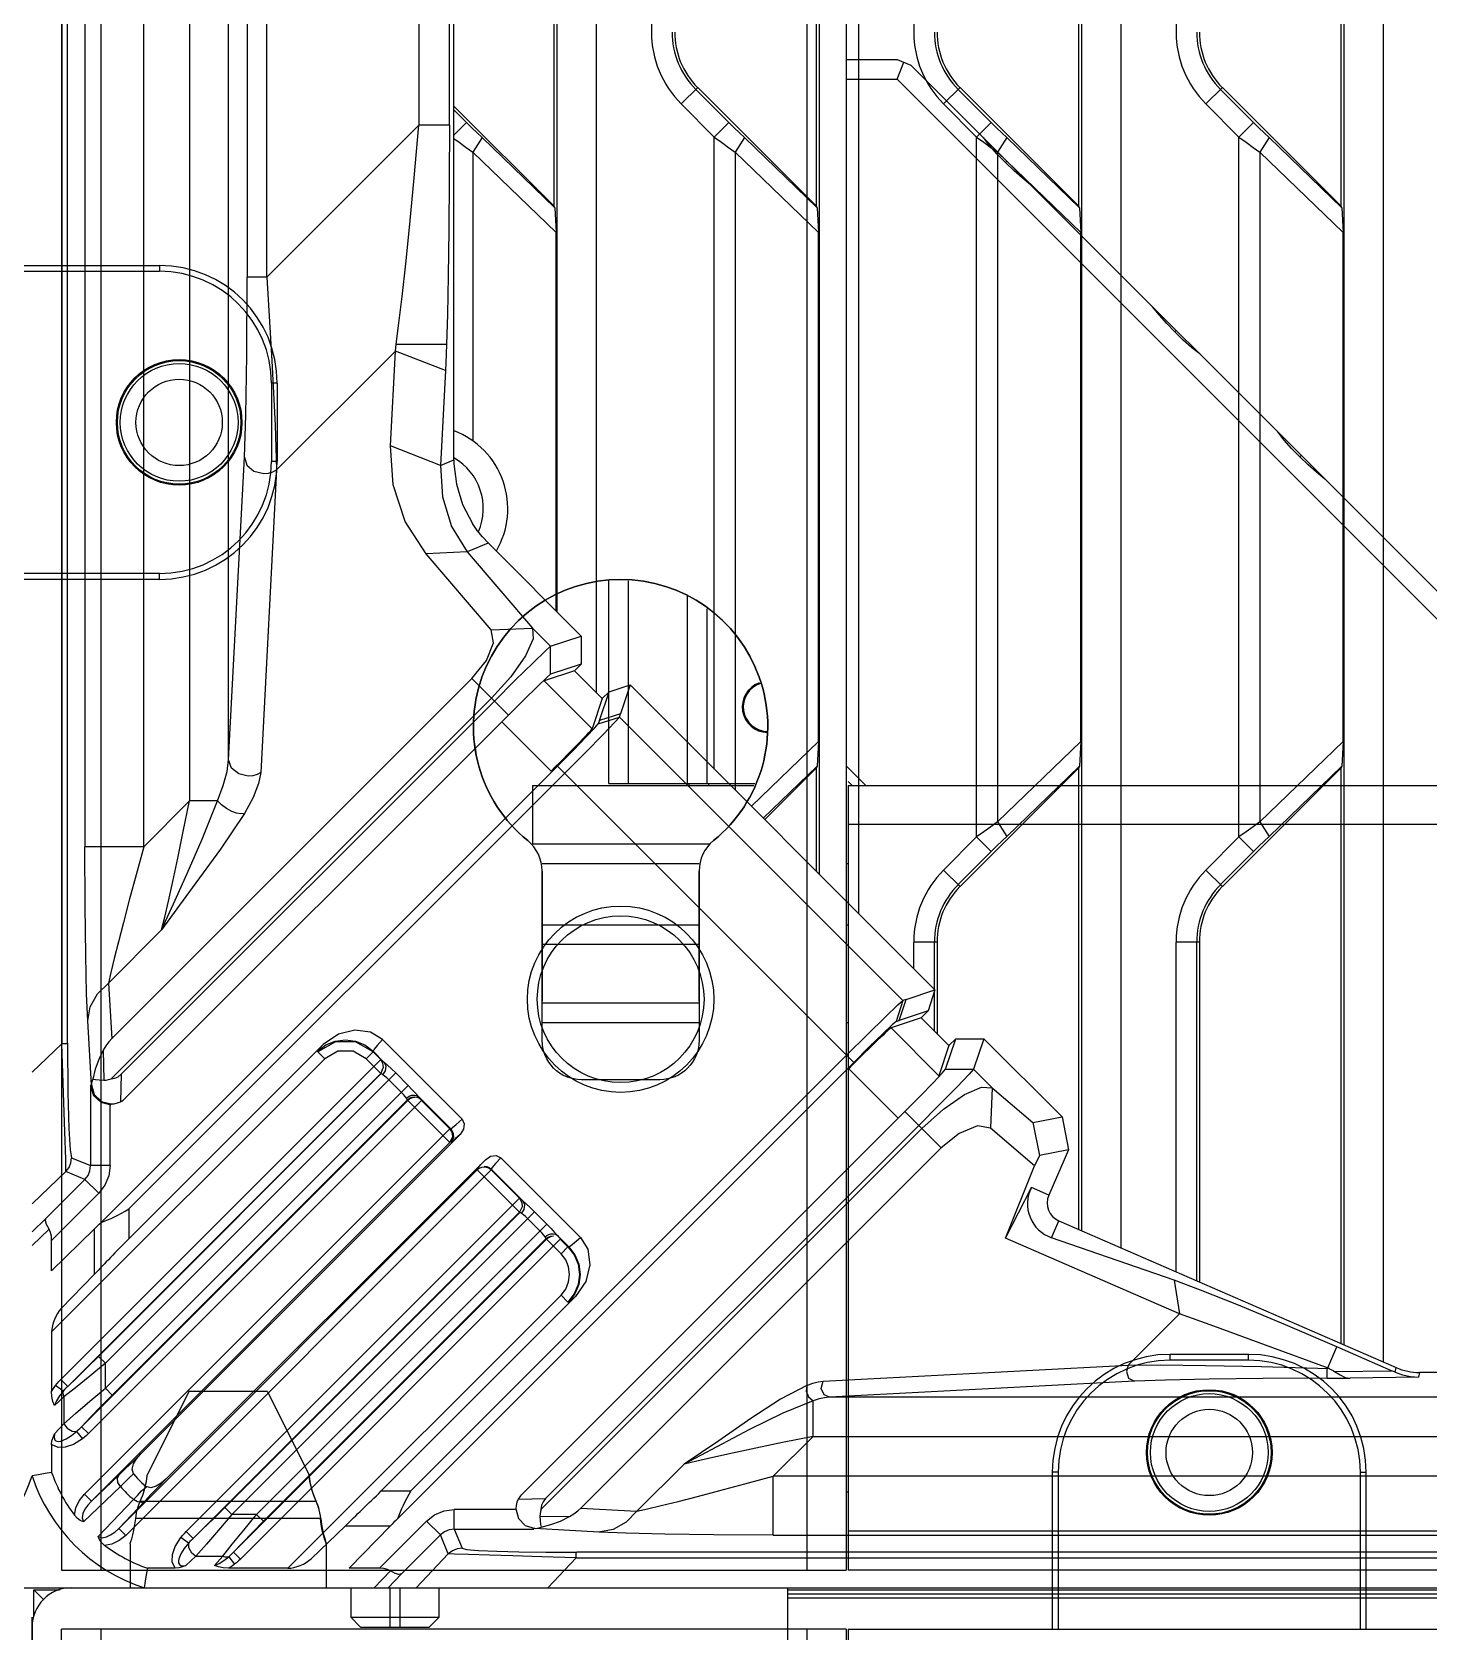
# Model space of a CAD drawing. Header units: millimetres. Extents: x -3132 to 28633, y 682 to 5849.
# Drawn here: x 23560.9 to 23632.1, y 4833.5 to 4915 of the extents above; entities that cross this region are included whole.
import ezdxf

# ---------------------------------------------------------------- set-up
doc = ezdxf.new("R2010")
doc.units = ezdxf.units.MM

# ---------------------------------------------------------------- blocks, each defined once
blk = doc.blocks.new('gf')
at = {"linetype": 'Continuous'}
for p, q in [((19827.651, 5191.081), (19827.651, 5019.952)), ((19825.658, 5189.088), (19825.658, 5020.819)), ((19825.512, 5078.848), (19825.512, 5188.02)), ((19817.098, 5179.137), (19817.098, 5087.731)), ((19814.281, 5177.711), (19814.281, 5025.766)), ((19812.142, 5078.848), (19812.142, 5175.572)), ((19812.288, 5175.718), (19812.288, 5026.632)), ((19803.728, 5167.158), (19803.728, 5087.731)), ((19800.911, 5164.341), (19800.911, 5042.815)), ((19798.772, 5078.848), (19798.772, 5162.202)), ((19798.918, 5162.348), (19798.918, 5044.808)), ((19790.358, 5153.788), (19790.358, 5087.731)), ((19787.541, 5150.971), (19787.541, 5054.064)), ((19785.548, 5148.978), (19785.548, 5058.178)), ((19785.402, 5078.848), (19785.402, 5148.832)), ((19778.513, 5141.89), (19778.513, 5082.988)), ((19780.292, 5065.918), (19780.292, 5141.652)), ((19780.065, 5082.988), (19780.065, 5141.322)), ((19761.486, 5120.531), (19761.486, 5046.21)), ((19760.314, 5120.122), (19760.314, 5036.162)), ((19760.606, 5036.2), (19760.606, 5120.122)), ((19764.485, 5046.21), (19764.485, 5116.608)), ((19766.813, 5115.264), (19766.813, 5048.539)), ((19768.812, 5050.636), (19768.812, 5114.032)), ((19769.759, 5112.415), (19769.759, 5075.233)), ((19770.758, 5075.233), (19770.758, 5112.954)), ((19792.718, 5084.903), (19791.878, 5084.063)), ((19792.623, 5084.808), (19794.311, 5083.12)), ((19798.772, 5078.848), (19792.718, 5084.903)), ((19806.088, 5084.903), (19805.248, 5084.063)), ((19805.993, 5084.808), (19807.681, 5083.12)), ((19812.142, 5078.848), (19806.088, 5084.903)), ((19819.458, 5084.903), (19818.618, 5084.063)), ((19819.363, 5084.808), (19821.051, 5083.12)), ((19825.512, 5078.848), (19819.458, 5084.903)), ((19785.402, 5078.848), (19780.292, 5083.958)), ((19780.292, 5083.769), (19780.941, 5083.12)), ((19791.878, 5084.063), (19793.566, 5082.375)), ((19805.248, 5084.063), (19806.936, 5082.375)), ((19818.618, 5084.063), (19820.306, 5082.375)), ((19770.758, 5075.233), (19778.513, 5082.988)), ((19780.065, 5082.988), (19778.513, 5082.988)), ((19780.292, 5082.471), (19780.941, 5083.12)), ((19793.566, 5082.375), (19794.311, 5083.12)), ((19806.936, 5082.375), (19807.681, 5083.12)), ((19820.306, 5082.375), (19821.051, 5083.12)), ((19781.727, 5082.347), (19781.265, 5081.602)), ((19785.437, 5078.764), (19781.727, 5082.347)), ((19793.566, 5050.161), (19793.566, 5082.375)), ((19795.097, 5082.347), (19794.635, 5081.602)), ((19798.807, 5078.764), (19795.097, 5082.347)), ((19806.936, 5046.707), (19806.936, 5082.375)), ((19808.467, 5082.347), (19808.005, 5081.602)), ((19812.177, 5078.764), (19808.467, 5082.347)), ((19820.306, 5046.707), (19820.306, 5082.375)), ((19821.837, 5082.347), (19821.375, 5081.602)), ((19825.547, 5078.764), (19821.837, 5082.347)), ((19781.265, 5081.602), (19785.506, 5077.506)), ((19781.265, 5081.602), (19781.265, 5066.891)), ((19794.635, 5081.602), (19798.876, 5077.506)), ((19794.635, 5081.602), (19794.635, 5049.092)), ((19808.005, 5081.602), (19812.246, 5077.506)), ((19808.005, 5081.602), (19808.005, 5047.48)), ((19821.375, 5081.602), (19825.616, 5077.506)), ((19821.375, 5081.602), (19821.375, 5047.48)), ((19785.437, 5078.764), (19785.402, 5078.848)), ((19785.437, 5078.764), (19785.506, 5077.506)), ((19798.807, 5078.764), (19798.772, 5078.848)), ((19798.807, 5078.764), (19798.876, 5077.506)), ((19812.177, 5078.764), (19812.142, 5078.848)), ((19812.177, 5078.764), (19812.246, 5077.506)), ((19825.547, 5078.764), (19825.512, 5078.848)), ((19825.547, 5078.764), (19825.616, 5077.506)), ((19785.506, 5058.221), (19785.506, 5077.506)), ((19798.876, 5051.575), (19798.876, 5077.506)), ((19812.246, 5051.575), (19812.246, 5077.506)), ((19825.616, 5051.575), (19825.616, 5077.506)), ((19770.758, 5075.233), (19769.759, 5075.233)), ((19771.259, 5065.416), (19777.315, 5071.472)), ((19777.063, 5066.64), (19777.315, 5071.472)), ((19777.315, 5071.472), (19777.359, 5071.816)), ((19779.869, 5070.471), (19777.315, 5071.472)), ((19777.363, 5071.822), (19779.925, 5071.822)), ((19779.869, 5070.471), (19779.617, 5065.638)), ((19779.617, 5065.638), (19777.063, 5066.64)), ((19768.812, 5050.636), (19769.614, 5066.061)), ((19779.617, 5065.638), (19780.292, 5065.918)), ((19771.259, 5065.416), (19770.456, 5049.991)), ((19782.049, 5061.678), (19780.972, 5061.232)), ((19782.05, 5061.677), (19786.782, 5056.945)), ((19780.972, 5061.232), (19778.873, 5061.136)), ((19782.194, 5057.256), (19778.873, 5061.136)), ((19780.972, 5061.232), (19784.293, 5057.352)), ((19782.194, 5057.256), (19784.293, 5057.352)), ((19785.221, 5056.424), (19784.293, 5057.352)), ((19785.221, 5056.424), (19786.782, 5056.945)), ((19786.782, 5056.945), (19786.782, 5055.515)), ((19785.222, 5054.995), (19785.221, 5056.424)), ((19786.436, 5055.169), (19784.895, 5054.656)), ((19786.782, 5055.515), (19785.222, 5054.995)), ((19786.782, 5055.515), (19786.436, 5055.169)), ((19786.436, 5055.169), (19787.85, 5053.755)), ((19781.216, 5054.776), (19762.882, 5036.442)), ((19783.074, 5052.918), (19781.216, 5054.776)), ((19787.336, 5052.215), (19784.895, 5054.656)), ((19788.2, 5054.106), (19789.274, 5054.452)), ((19789.274, 5054.452), (19788.786, 5052.983)), ((19789.274, 5054.452), (19804.81, 5038.916)), ((19782.218, 5053.774), (19762.819, 5034.375)), ((19763.338, 5034.612), (19782.359, 5053.633)), ((19787.85, 5053.755), (19787.336, 5052.215)), ((19787.709, 5052.636), (19788.2, 5054.106)), ((19787.85, 5053.755), (19788.2, 5054.106)), ((19763.507, 5033.352), (19783.074, 5052.918)), ((19787.652, 5052.469), (19788.731, 5052.816)), ((19788.787, 5052.983), (19787.707, 5052.635)), ((19788.731, 5052.816), (19788.787, 5052.983)), ((19803.174, 5038.373), (19788.731, 5052.816)), ((19785.252, 5050.059), (19782.739, 5052.571)), ((19787.707, 5052.635), (19787.652, 5052.469)), ((19798.876, 5051.575), (19795.455, 5048.272)), ((19798.876, 5051.575), (19798.807, 5050.317)), ((19812.246, 5051.575), (19808.005, 5047.48)), ((19812.246, 5051.575), (19812.177, 5050.317)), ((19825.616, 5051.575), (19821.375, 5047.48)), ((19825.616, 5051.575), (19825.547, 5050.317)), ((19762.314, 5027.059), (19785.574, 5050.319)), ((19785.574, 5050.319), (19800.677, 5035.216)), ((19796.061, 5047.665), (19798.807, 5050.317)), ((19796.133, 5047.594), (19798.772, 5050.233)), ((19798.807, 5050.317), (19798.772, 5050.233)), ((19798.772, 5044.954), (19798.772, 5050.233)), ((19806.088, 5044.179), (19812.142, 5050.233)), ((19808.467, 5046.735), (19812.177, 5050.317)), ((19812.177, 5050.317), (19812.142, 5050.233)), ((19812.142, 5026.696), (19812.142, 5050.233)), ((19819.458, 5044.179), (19825.512, 5050.233)), ((19821.837, 5046.735), (19825.547, 5050.317)), ((19825.547, 5050.317), (19825.512, 5050.233)), ((19825.512, 5020.882), (19825.512, 5050.233)), ((19785.94, 5049.953), (19763.731, 5027.745)), ((19764.485, 5046.21), (19766.813, 5048.539)), ((19768.253, 5048.539), (19766.813, 5048.539)), ((19808.005, 5047.48), (19808.467, 5046.735)), ((19821.375, 5047.48), (19821.837, 5046.735)), ((19764.485, 5046.21), (19761.486, 5046.21)), ((19806.936, 5046.707), (19805.248, 5045.019)), ((19807.681, 5045.962), (19806.936, 5046.707)), ((19820.306, 5046.707), (19818.618, 5045.019)), ((19821.051, 5045.962), (19820.306, 5046.707)), ((19805.993, 5044.274), (19807.681, 5045.962)), ((19819.363, 5044.274), (19821.051, 5045.962)), ((19805.248, 5045.019), (19806.088, 5044.179)), ((19818.618, 5045.019), (19819.458, 5044.179)), ((19762.694, 5039.261), (19765.4, 5041.967)), ((19804.916, 5041.35), (19803.728, 5041.35)), ((19803.728, 5039.998), (19803.728, 5041.35)), ((19804.782, 5038.916), (19804.782, 5041.35)), ((19804.916, 5041.35), (19804.916, 5036.689)), ((19818.286, 5041.35), (19817.098, 5041.35)), ((19817.098, 5024.541), (19817.098, 5041.35)), ((19818.152, 5024.082), (19818.152, 5041.35)), ((19818.286, 5041.35), (19818.286, 5024.024)), ((19762.694, 5039.261), (19762.859, 5036.419)), ((19803.341, 5038.428), (19804.81, 5038.916)), ((19804.81, 5038.916), (19804.464, 5037.842)), ((19804.782, 5036.823), (19804.782, 5038.83)), ((19803.174, 5038.373), (19802.827, 5037.294)), ((19802.993, 5037.349), (19803.341, 5038.429)), ((19803.341, 5038.429), (19803.174, 5038.373)), ((19761.82, 5034.069), (19761.631, 5037.326)), ((19804.113, 5037.492), (19802.573, 5036.978)), ((19802.827, 5037.294), (19802.993, 5037.349)), ((19804.464, 5037.842), (19802.994, 5037.351)), ((19804.464, 5037.842), (19804.113, 5037.492)), ((19804.113, 5037.492), (19805.527, 5036.078)), ((19780.711, 5032.329), (19776.654, 5036.386)), ((19805.014, 5034.537), (19802.573, 5036.978)), ((19805.353, 5034.864), (19805.873, 5036.424)), ((19805.527, 5036.078), (19805.873, 5036.424)), ((19805.873, 5036.424), (19807.303, 5036.424)), ((19807.303, 5036.424), (19806.782, 5034.863)), ((19807.303, 5036.424), (19811.293, 5032.434)), ((19758.792, 5034.716), (19760.314, 5036.162)), ((19760.606, 5036.162), (19760.314, 5036.162)), ((19762.425, 5035.832), (19762.449, 5034.311)), ((19763.731, 5026.231), (19773.635, 5036.134)), ((19773.361, 5035.749), (19773.361, 5035.79)), ((19773.361, 5035.749), (19773.713, 5035.397)), ((19775.824, 5035.397), (19776.176, 5035.749)), ((19776.176, 5035.79), (19776.748, 5035.217)), ((19776.176, 5035.79), (19776.176, 5035.749)), ((19776.565, 5035.36), (19776.176, 5035.749)), ((19778.103, 5013.373), (19800.311, 5035.582)), ((19805.527, 5036.078), (19805.014, 5034.537)), ((19773.713, 5035.397), (19759.792, 5021.476)), ((19760.259, 5019.054), (19776.565, 5035.36)), ((19775.824, 5035.397), (19776.564, 5034.657)), ((19800.677, 5035.216), (19777.417, 5011.956)), ((19802.929, 5032.381), (19800.417, 5034.894)), ((19805.353, 5034.864), (19806.782, 5034.863)), ((19807.734, 5033.911), (19806.782, 5034.863)), ((19760.61, 5018.702), (19776.564, 5034.657)), ((19761.781, 5034.002), (19761.82, 5034.069)), ((19761.781, 5034.002), (19761.781, 5029.955)), ((19776.595, 5034.646), (19762.183, 5020.234)), ((19762.535, 5019.883), (19777.329, 5034.677)), ((19762.535, 5018.613), (19777.964, 5034.042)), ((19763.338, 5034.612), (19763.305, 5033.212)), ((19776.595, 5034.646), (19776.564, 5034.657)), ((19777.615, 5033.693), (19776.98, 5034.328)), ((19777.329, 5034.677), (19777.964, 5034.042)), ((19807.734, 5033.911), (19807.64, 5031.855)), ((19807.734, 5033.911), (19809.793, 5032.149)), ((19777.944, 5033.277), (19761.313, 5016.647)), ((19761.664, 5016.295), (19778.647, 5033.278)), ((19762.886, 5018.261), (19777.933, 5033.308)), ((19763.539, 5033.384), (19763.521, 5033.354)), ((19777.944, 5033.277), (19777.933, 5033.308)), ((19777.944, 5033.277), (19780.091, 5031.13)), ((19778.507, 5033.459), (19780.132, 5031.833)), ((19780.091, 5031.833), (19778.647, 5033.278)), ((19762.78, 5029.955), (19762.78, 5033.061)), ((19803.276, 5032.716), (19783.742, 5013.181)), ((19805.128, 5030.864), (19803.276, 5032.716)), ((19809.793, 5032.149), (19811.293, 5032.434)), ((19811.293, 5032.434), (19811.612, 5030.752)), ((19761.467, 5013.209), (19780.091, 5031.833)), ((19780.615, 5031.542), (19764.344, 5015.271)), ((19780.091, 5031.833), (19780.132, 5031.833)), ((19784.731, 5012.43), (19804.147, 5031.845)), ((19803.991, 5032.001), (19784.97, 5012.98)), ((19809.88, 5029.937), (19807.64, 5031.855)), ((19809.793, 5032.149), (19810.147, 5030.474)), ((19761.819, 5012.857), (19780.091, 5031.13)), ((19786.789, 5012.525), (19805.128, 5030.864)), ((19811.612, 5030.752), (19810.147, 5030.474)), ((19811.612, 5030.752), (19810.612, 5028.452)), ((19760.813, 5030.356), (19761.781, 5029.955)), ((19762.78, 5029.955), (19761.781, 5029.955)), ((19765.629, 5013.986), (19781.9, 5030.257)), ((19786.744, 5026.296), (19782.687, 5030.353)), ((19808.414, 5026.261), (19809.88, 5029.937)), ((19810.147, 5030.474), (19809.88, 5029.937)), ((19760.52, 5029.649), (19758.792, 5028.007)), ((19761.488, 5029.248), (19759.5, 5027.26)), ((19761.488, 5029.248), (19760.52, 5029.649)), ((19761.488, 5029.248), (19762.195, 5028.542)), ((19781.488, 5029.733), (19763.215, 5011.461)), ((19763.567, 5011.109), (19782.191, 5029.733)), ((19781.488, 5029.733), (19783.635, 5027.586)), ((19782.191, 5029.774), (19783.819, 5028.146)), ((19782.191, 5029.774), (19782.191, 5029.733)), ((19783.636, 5028.289), (19782.191, 5029.733)), ((19762.195, 5028.542), (19759.792, 5026.139)), ((19766.653, 5011.306), (19783.636, 5028.289)), ((19808.414, 5026.261), (19809.726, 5028.837)), ((19810.612, 5028.452), (19809.726, 5028.837)), ((19763.731, 5027.745), (19763.731, 5026.231)), ((19767.005, 5010.955), (19783.635, 5027.586)), ((19783.666, 5027.575), (19768.619, 5012.528)), ((19768.971, 5012.177), (19784.4, 5027.606)), ((19783.666, 5027.575), (19783.635, 5027.586)), ((19784.4, 5027.606), (19785.035, 5026.971)), ((19758.792, 5026.587), (19759.5, 5027.26)), ((19759.662, 5026.707), (19758.792, 5025.881)), ((19759.472, 5027.137), (19759.5, 5027.26)), ((19759.736, 5026.551), (19759.662, 5026.707)), ((19761.955, 5026.709), (19759.792, 5024.599)), ((19761.955, 5026.709), (19761.955, 5024.405)), ((19770.241, 5012.177), (19785.035, 5026.971)), ((19784.686, 5026.622), (19784.051, 5027.257)), ((19810.758, 5026.28), (19811.13, 5027.136)), ((19811.13, 5027.136), (19828.318, 5019.662)), ((19759.792, 5024.599), (19759.792, 5026.139)), ((19785.015, 5026.206), (19769.06, 5010.252)), ((19769.412, 5009.901), (19785.718, 5026.207)), ((19770.592, 5011.825), (19785.004, 5026.237)), ((19785.015, 5026.206), (19785.004, 5026.237)), ((19785.015, 5026.206), (19785.755, 5025.466)), ((19785.578, 5026.388), (19786.148, 5025.818)), ((19786.107, 5025.818), (19785.718, 5026.207)), ((19786.107, 5025.818), (19785.755, 5025.466)), ((19786.107, 5025.818), (19786.148, 5025.818)), ((19817.28, 5022.406), (19808.414, 5026.261)), ((19817.011, 5024.111), (19810.758, 5026.28)), ((19759.792, 5024.599), (19759.933, 5024.74)), ((19761.955, 5024.405), (19760.277, 5022.665)), ((19817.011, 5024.111), (19817.28, 5022.406)), ((19771.834, 5009.434), (19785.755, 5023.355)), ((19785.755, 5023.355), (19786.107, 5023.003)), ((19786.492, 5023.277), (19776.589, 5013.373)), ((19786.148, 5023.003), (19786.107, 5023.003)), ((19817.28, 5022.406), (19814.659, 5019.785)), ((19759.792, 5021.476), (19759.792, 5018.443)), ((19762.535, 5019.883), (19762.183, 5020.234)), ((19824.83, 5019.64), (19825.298, 5020.716)), ((19828.087, 5019.503), (19825.298, 5020.716)), ((19762.535, 5018.613), (19762.535, 5019.883)), ((19799.107, 5018.976), (19814.659, 5019.785)), ((19824.808, 5019.117), (19824.808, 5019.65)), ((19825.174, 5019.461), (19828.087, 5019.503)), ((19828.269, 5019.423), (19828.318, 5019.662)), ((19829.514, 5019.413), (19829.463, 5019.167)), ((19834.073, 5019.413), (19829.514, 5019.413)), ((19760.38, 5018.461), (19759.994, 5018.754)), ((19760.61, 5018.702), (19760.259, 5019.054)), ((19762.886, 5018.261), (19762.535, 5018.613)), ((19814.981, 5018.963), (19799.43, 5018.154)), ((19824.808, 5019.117), (19825.979, 5019.117)), ((19829.463, 5019.167), (19825.979, 5019.117)), ((19760.414, 5018.168), (19759.938, 5017.728)), ((19760.414, 5018.168), (19760.414, 5016.789)), ((19798.596, 5016.155), (19798.596, 5017.973)), ((19864.563, 5018.154), (19799.43, 5018.154)), ((19759.938, 5016.279), (19760.414, 5016.789)), ((19761.063, 5016.406), (19761.359, 5016.024)), ((19761.664, 5016.295), (19761.313, 5016.647)), ((19798.596, 5016.155), (19796.568, 5014.127)), ((19798.596, 5016.155), (19865.795, 5016.155)), ((19759.792, 5015.738), (19759.792, 5014.313)), ((19792.025, 5014.742), (19789.619, 5012.336)), ((19763.297, 5013.605), (19761.413, 5011.807)), ((19761.819, 5012.857), (19763.215, 5014.182)), ((19866.966, 5014.127), (19796.568, 5014.127)), ((19796.568, 5011.128), (19796.568, 5014.127)), ((19761.819, 5012.857), (19761.467, 5013.209)), ((19762.165, 5011.055), (19763.963, 5012.939)), ((19764.54, 5012.857), (19763.215, 5011.461)), ((19776.589, 5013.373), (19778.103, 5013.373)), ((19783.57, 5012.947), (19784.97, 5012.98)), ((19783.712, 5013.163), (19783.742, 5013.181)), ((19768.971, 5012.177), (19768.619, 5012.528)), ((19770.241, 5012.177), (19768.971, 5012.177)), ((19770.592, 5011.825), (19770.241, 5012.177)), ((19783.419, 5012.422), (19780.313, 5012.422)), ((19780.313, 5011.423), (19780.313, 5012.422)), ((19784.681, 5012.092), (19786.179, 5012.067)), ((19786.765, 5012.502), (19789.619, 5012.336)), ((19763.567, 5011.109), (19763.215, 5011.461)), ((19767.005, 5010.955), (19766.653, 5011.306)), ((19773.023, 5009.919), (19774.763, 5011.597)), ((19774.763, 5011.597), (19777.067, 5011.597)), ((19777.067, 5011.597), (19774.957, 5009.434)), ((19776.497, 5009.434), (19778.9, 5011.837)), ((19777.618, 5009.142), (19779.606, 5011.13)), ((19778.9, 5011.837), (19779.606, 5011.13)), ((19780.007, 5010.162), (19779.606, 5011.13)), ((19780.313, 5011.423), (19780.714, 5010.455)), ((19780.313, 5011.423), (19784.36, 5011.423)), ((19787.684, 5011.273), (19784.427, 5011.462)), ((19796.568, 5011.128), (19870.889, 5011.128)), ((19766.764, 5010.705), (19766.382, 5011.001)), ((19769.412, 5009.901), (19769.06, 5010.252)), ((19786.52, 5009.956), (19786.52, 5010.248)), ((19870.48, 5010.248), (19786.558, 5010.248)), ((19766.096, 5009.434), (19764.671, 5009.434)), ((19767.147, 5010.056), (19766.636, 5009.58)), ((19767.147, 5010.056), (19768.526, 5010.056)), ((19768.086, 5009.58), (19768.526, 5010.056)), ((19771.834, 5009.434), (19768.801, 5009.434)), ((19768.819, 5010.022), (19769.112, 5009.636)), ((19775.098, 5009.575), (19774.957, 5009.434)), ((19776.497, 5009.434), (19774.957, 5009.434)), ((19776.718, 5009.42), (19776.497, 5009.434)), ((19778.365, 5008.434), (19780.007, 5010.162)), ((19786.52, 5009.956), (19785.074, 5008.434)), ((19786.52, 5009.956), (19870.48, 5009.956)), ((19776.239, 5008.434), (19777.065, 5009.304)), ((19777.618, 5009.142), (19776.945, 5008.434)), ((19777.308, 5009.167), (19777.066, 5009.304)), ((19758.792, 5008.434), (20258.792, 5008.434)), ((19775.042, 5008.434), (19775.042, 5006.934)), ((19777.042, 5006.434), (19777.042, 5008.434)), ((19777.542, 5008.434), (19777.542, 5006.434)), ((19779.542, 5006.934), (19779.542, 5008.434)), ((19775.042, 5006.934), (19775.542, 5006.434)), ((19775.042, 5006.934), (19779.542, 5006.934)), ((19775.542, 5006.434), (19779.042, 5006.434)), ((19779.042, 5006.434), (19779.542, 5006.934))]:
    blk.add_line(p, q, dxfattribs=at)
for points in [[(19777.359, 5071.816), (19777.491, 5072.886), (19777.654, 5074.247), (19777.84, 5075.922), (19778.042, 5077.933), (19778.262, 5080.292), (19778.513, 5082.988)], [(19780.065, 5082.988), (19780.059, 5080.256), (19780.038, 5077.649), (19780.007, 5075.3), (19779.967, 5073.329), (19779.925, 5071.826)], [(19781.727, 5082.347), (19781.472, 5082.594), (19781.21, 5082.852), (19780.941, 5083.12)], [(19795.097, 5082.347), (19794.842, 5082.594), (19794.58, 5082.852), (19794.311, 5083.12)], [(19808.467, 5082.347), (19808.212, 5082.594), (19807.95, 5082.852), (19807.681, 5083.12)], [(19821.837, 5082.347), (19821.582, 5082.594), (19821.32, 5082.852), (19821.051, 5083.12)], [(19780.292, 5082.304), (19780.558, 5082.11), (19780.915, 5081.852), (19781.265, 5081.602)], [(19793.566, 5082.375), (19793.928, 5082.11), (19794.285, 5081.852), (19794.635, 5081.602)], [(19806.936, 5082.375), (19807.298, 5082.11), (19807.655, 5081.852), (19808.005, 5081.602)], [(19820.306, 5082.375), (19820.668, 5082.11), (19821.025, 5081.852), (19821.375, 5081.602)], [(19769.614, 5066.061), (19769.688, 5068.21), (19769.738, 5071.258), (19769.759, 5075.233)], [(19770.758, 5075.233), (19771.02, 5070.977), (19771.185, 5067.693), (19771.259, 5065.416)], [(19779.925, 5071.826), (19779.907, 5071.315), (19779.888, 5070.864), (19779.869, 5070.471)], [(19778.873, 5061.136), (19777.812, 5062.778), (19777.199, 5064.66), (19777.063, 5066.64)], [(19769.614, 5066.061), (19769.748, 5065.66), (19770.105, 5065.355), (19770.614, 5065.231)], [(19780.296, 5065.715), (19780.421, 5064.683), (19780.738, 5063.649), (19781.237, 5062.687)], [(19770.614, 5065.231), (19770.842, 5065.249), (19771.062, 5065.312), (19771.259, 5065.416)], [(19779.617, 5065.638), (19779.705, 5064.033), (19780.168, 5062.531), (19780.972, 5061.232)], [(19782.05, 5061.677), (19781.755, 5061.994), (19781.483, 5062.331), (19781.237, 5062.687)], [(19781.216, 5054.776), (19781.949, 5055.699), (19782.315, 5056.601), (19782.194, 5057.256)], [(19784.293, 5057.352), (19784.337, 5056.81), (19783.951, 5055.935), (19783.202, 5054.868), (19782.218, 5053.774)], [(19782.359, 5053.633), (19783.422, 5054.69), (19784.334, 5055.588), (19784.965, 5056.195), (19785.221, 5056.424)], [(19785.222, 5054.995), (19785.024, 5054.825), (19784.547, 5054.372), (19783.862, 5053.702), (19783.074, 5052.918)], [(19788.731, 5052.816), (19788.502, 5052.559), (19787.894, 5051.928), (19786.996, 5051.015), (19785.94, 5049.953)], [(19785.574, 5050.319), (19786.367, 5051.117), (19787.037, 5051.803), (19787.485, 5052.275), (19787.652, 5052.469)], [(19768.253, 5048.539), (19768.54, 5049.33), (19768.732, 5050.043), (19768.812, 5050.636)], [(19769.811, 5049.806), (19769.328, 5049.917), (19768.96, 5050.214), (19768.812, 5050.636)], [(19770.456, 5049.991), (19770.344, 5049.424), (19770.06, 5048.71), (19769.617, 5047.894)], [(19770.456, 5049.991), (19770.263, 5049.888), (19770.045, 5049.825), (19769.811, 5049.806)], [(19765.4, 5041.967), (19765.555, 5042.611), (19765.743, 5043.439), (19765.964, 5044.442), (19766.217, 5045.622), (19766.5, 5046.983), (19766.813, 5048.539)], [(19765.4, 5041.967), (19766.006, 5043.294), (19766.705, 5044.842), (19767.466, 5046.589), (19768.253, 5048.539)], [(19769.617, 5047.894), (19768.403, 5046.077), (19766.947, 5044.111), (19765.4, 5041.967)], [(19768.972, 5048.009), (19768.701, 5048.152), (19768.452, 5048.334), (19768.253, 5048.539)], [(19769.617, 5047.894), (19769.431, 5047.886), (19769.212, 5047.925), (19768.972, 5048.009)], [(19808.005, 5047.48), (19807.654, 5047.229), (19807.298, 5046.971), (19806.936, 5046.707)], [(19821.375, 5047.48), (19821.024, 5047.229), (19820.668, 5046.971), (19820.306, 5046.707)], [(19761.631, 5037.326), (19761.574, 5038.706), (19761.529, 5040.679), (19761.498, 5043.184), (19761.486, 5046.21)], [(19764.485, 5046.21), (19764.093, 5044.769), (19763.751, 5043.485), (19763.455, 5042.35), (19763.2, 5041.359), (19762.986, 5040.508), (19762.816, 5039.805), (19762.694, 5039.261)], [(19807.681, 5045.962), (19807.95, 5046.229), (19808.212, 5046.487), (19808.467, 5046.735)], [(19821.051, 5045.962), (19821.32, 5046.229), (19821.582, 5046.487), (19821.837, 5046.735)], [(19761.631, 5037.326), (19761.764, 5038.043), (19762.126, 5038.704), (19762.694, 5039.261)], [(19800.311, 5035.582), (19801.374, 5036.639), (19802.287, 5037.537), (19802.917, 5038.144), (19803.174, 5038.373)], [(19802.827, 5037.294), (19802.629, 5037.124), (19802.152, 5036.67), (19801.467, 5036), (19800.677, 5035.216)], [(19762.882, 5036.442), (19762.714, 5036.259), (19762.563, 5036.057), (19762.425, 5035.832)], [(19773.361, 5035.79), (19773.772, 5036.105), (19774.25, 5036.303), (19774.768, 5036.372)], [(19776.654, 5036.386), (19776.044, 5036.759), (19775.253, 5036.859), (19774.407, 5036.657), (19773.635, 5036.134)], [(19774.768, 5036.372), (19775.279, 5036.305), (19775.76, 5036.108), (19776.176, 5035.79)], [(19776.654, 5036.386), (19776.387, 5036.084), (19776.225, 5035.882), (19776.176, 5035.79)], [(19760.52, 5029.649), (19760.509, 5030.279), (19760.467, 5031.683), (19760.401, 5033.659), (19760.314, 5036.162)], [(19760.606, 5036.2), (19760.621, 5033.675), (19760.665, 5031.85), (19760.729, 5030.754), (19760.813, 5030.356)], [(19762.425, 5035.832), (19762.193, 5035.369), (19762.008, 5034.878), (19761.886, 5034.367)], [(19776.176, 5035.749), (19775.283, 5036.264), (19774.253, 5036.264), (19773.361, 5035.749)], [(19773.361, 5035.79), (19773.392, 5035.845), (19773.483, 5035.96), (19773.635, 5036.134)], [(19775.824, 5035.397), (19775.152, 5035.784), (19774.385, 5035.784), (19773.713, 5035.397)], [(19776.564, 5034.657), (19776.708, 5034.971), (19776.678, 5035.184), (19776.565, 5035.36)], [(19776.596, 5035.35), (19776.622, 5035.331), (19776.677, 5035.283), (19776.748, 5035.217)], [(19776.675, 5034.586), (19776.805, 5034.784), (19776.838, 5035.02), (19776.746, 5035.22)], [(19776.746, 5035.22), (19776.911, 5035.07), (19777.112, 5034.886), (19777.329, 5034.677)], [(19803.276, 5032.716), (19804.069, 5033.513), (19804.739, 5034.199), (19805.186, 5034.67), (19805.353, 5034.864)], [(19806.782, 5034.863), (19806.553, 5034.607), (19805.945, 5033.976), (19805.048, 5033.063), (19803.991, 5032.001)], [(19761.781, 5034.002), (19761.929, 5033.535), (19762.301, 5033.192), (19762.816, 5033.06)], [(19761.886, 5034.367), (19761.853, 5034.273), (19761.831, 5034.178), (19761.818, 5034.075)], [(19761.818, 5034.075), (19761.967, 5033.575), (19762.336, 5033.227), (19762.808, 5033.098)], [(19761.886, 5034.367), (19762.021, 5034.343), (19762.216, 5034.324), (19762.449, 5034.311)], [(19762.449, 5034.311), (19762.569, 5034.315), (19762.694, 5034.337), (19762.822, 5034.378)], [(19762.819, 5034.375), (19763.013, 5034.405), (19763.181, 5034.484), (19763.338, 5034.612)], [(19776.675, 5034.586), (19776.636, 5034.619), (19776.609, 5034.639), (19776.595, 5034.646)], [(19776.98, 5034.328), (19776.869, 5034.431), (19776.762, 5034.517), (19776.675, 5034.586)], [(19777.964, 5034.042), (19778.173, 5033.825), (19778.357, 5033.623), (19778.507, 5033.459)], [(19804.147, 5031.845), (19805.25, 5032.836), (19806.312, 5033.577), (19807.185, 5033.958), (19807.734, 5033.911)], [(19762.808, 5033.098), (19762.979, 5033.108), (19763.147, 5033.146), (19763.305, 5033.212)], [(19763.305, 5033.212), (19763.363, 5033.245), (19763.43, 5033.29), (19763.507, 5033.352)], [(19777.873, 5033.389), (19777.804, 5033.475), (19777.718, 5033.582), (19777.615, 5033.693)], [(19777.873, 5033.389), (19777.959, 5033.458), (19778.054, 5033.511), (19778.155, 5033.543)], [(19777.933, 5033.308), (19777.926, 5033.322), (19777.906, 5033.349), (19777.873, 5033.389)], [(19777.933, 5033.308), (19778.036, 5033.387), (19778.155, 5033.437), (19778.285, 5033.454)], [(19778.295, 5033.423), (19778.166, 5033.406), (19778.047, 5033.356), (19777.944, 5033.277)], [(19778.155, 5033.543), (19778.286, 5033.553), (19778.407, 5033.525), (19778.507, 5033.459)], [(19778.285, 5033.454), (19778.412, 5033.437), (19778.533, 5033.388), (19778.637, 5033.309)], [(19778.507, 5033.459), (19778.575, 5033.384), (19778.619, 5033.333), (19778.637, 5033.309)], [(19780.132, 5031.833), (19780.218, 5031.889), (19780.414, 5032.057), (19780.711, 5032.329)], [(19780.711, 5032.329), (19780.823, 5032.092), (19780.786, 5031.807), (19780.615, 5031.542)], [(19780.091, 5031.13), (19780.236, 5031.444), (19780.205, 5031.657), (19780.091, 5031.833)], [(19780.132, 5031.833), (19780.263, 5031.601), (19780.266, 5031.372), (19780.132, 5031.13)], [(19780.615, 5031.542), (19780.367, 5031.316), (19780.204, 5031.177), (19780.132, 5031.13)], [(19807.64, 5031.855), (19806.973, 5031.977), (19806.046, 5031.596), (19805.128, 5030.864)], [(19760.52, 5029.649), (19760.678, 5029.855), (19760.778, 5030.096), (19760.813, 5030.356)], [(19761.488, 5029.248), (19761.647, 5029.455), (19761.747, 5029.696), (19761.781, 5029.955)], [(19762.78, 5029.955), (19762.712, 5029.438), (19762.512, 5028.955), (19762.195, 5028.542)], [(19781.488, 5029.774), (19781.535, 5029.846), (19781.674, 5030.009), (19781.9, 5030.257)], [(19781.839, 5029.879), (19781.702, 5029.86), (19781.587, 5029.81), (19781.488, 5029.733)], [(19781.839, 5029.92), (19781.967, 5029.903), (19782.087, 5029.854), (19782.191, 5029.774)], [(19782.191, 5029.733), (19782.08, 5029.817), (19781.964, 5029.863), (19781.839, 5029.879)], [(19781.9, 5030.257), (19782.165, 5030.428), (19782.45, 5030.465), (19782.687, 5030.353)], [(19782.687, 5030.353), (19782.415, 5030.056), (19782.247, 5029.86), (19782.191, 5029.774)], [(19783.636, 5028.289), (19783.761, 5028.076), (19783.773, 5027.848), (19783.635, 5027.586)], [(19783.667, 5028.279), (19783.693, 5028.26), (19783.748, 5028.212), (19783.819, 5028.146)], [(19783.746, 5027.515), (19783.707, 5027.548), (19783.68, 5027.568), (19783.666, 5027.575)], [(19783.746, 5027.515), (19783.876, 5027.713), (19783.909, 5027.949), (19783.817, 5028.149)], [(19784.051, 5027.257), (19783.94, 5027.36), (19783.833, 5027.446), (19783.746, 5027.515)], [(19783.817, 5028.149), (19783.982, 5027.999), (19784.183, 5027.815), (19784.4, 5027.606)], [(19759.662, 5026.708), (19759.525, 5026.95), (19759.472, 5027.137)], [(19759.792, 5026.139), (19759.778, 5026.36), (19759.736, 5026.551)], [(19784.944, 5026.317), (19784.875, 5026.404), (19784.789, 5026.511), (19784.686, 5026.622)], [(19785.035, 5026.971), (19785.244, 5026.754), (19785.428, 5026.552), (19785.578, 5026.388)], [(19784.944, 5026.317), (19785.03, 5026.387), (19785.125, 5026.439), (19785.226, 5026.472)], [(19785.004, 5026.237), (19784.997, 5026.251), (19784.977, 5026.278), (19784.944, 5026.317)], [(19785.004, 5026.237), (19785.107, 5026.316), (19785.226, 5026.365), (19785.356, 5026.383)], [(19785.366, 5026.352), (19785.221, 5026.33), (19785.11, 5026.281), (19785.015, 5026.206)], [(19785.226, 5026.472), (19785.357, 5026.482), (19785.478, 5026.453), (19785.578, 5026.388)], [(19785.578, 5026.388), (19785.646, 5026.313), (19785.69, 5026.262), (19785.708, 5026.238)], [(19786.107, 5025.818), (19786.423, 5025.406), (19786.622, 5024.925), (19786.69, 5024.41)], [(19786.148, 5025.818), (19786.24, 5025.867), (19786.442, 5026.029), (19786.744, 5026.296)], [(19786.148, 5025.818), (19786.463, 5025.407), (19786.661, 5024.929), (19786.73, 5024.41)], [(19786.744, 5026.296), (19787.116, 5025.688), (19787.217, 5024.898), (19787.016, 5024.054), (19786.492, 5023.277)], [(19786.192, 5024.41), (19786.141, 5024.797), (19785.992, 5025.157), (19785.755, 5025.466)], [(19785.755, 5023.355), (19785.992, 5023.664), (19786.141, 5024.024), (19786.192, 5024.41)], [(19786.69, 5024.41), (19786.622, 5023.895), (19786.423, 5023.415), (19786.107, 5023.003)], [(19786.73, 5024.41), (19786.663, 5023.9), (19786.466, 5023.419), (19786.148, 5023.003)], [(19825.298, 5020.716), (19822.672, 5021.843), (19820.287, 5022.837), (19818.352, 5023.611), (19817.011, 5024.111)], [(19786.492, 5023.277), (19786.318, 5023.125), (19786.203, 5023.034), (19786.148, 5023.003)], [(19824.895, 5019.614), (19821.66, 5020.803), (19819.017, 5021.772), (19817.28, 5022.406)], [(19760.61, 5018.702), (19761.075, 5019.145), (19761.608, 5019.664), (19762.183, 5020.234)], [(19762.535, 5019.883), (19761.732, 5019.221), (19761.01, 5018.637), (19760.414, 5018.168)], [(19814.659, 5019.785), (19814.566, 5019.461), (19814.682, 5019.122), (19814.981, 5018.963)], [(19814.659, 5019.785), (19816.304, 5019.794), (19818.594, 5019.77), (19821.446, 5019.712), (19824.895, 5019.614)], [(19824.83, 5019.64), (19824.996, 5019.563), (19825.102, 5019.507), (19825.174, 5019.461)], [(19825.176, 5019.461), (19825.457, 5019.283), (19825.725, 5019.162), (19825.979, 5019.117)], [(19828.269, 5019.423), (19828.645, 5019.287), (19829.046, 5019.2), (19829.463, 5019.167)], [(19759.792, 5018.443), (19759.852, 5018.546), (19759.92, 5018.651), (19759.994, 5018.754)], [(19759.938, 5017.728), (19759.857, 5017.939), (19759.808, 5018.182), (19759.792, 5018.443)], [(19760.38, 5018.461), (19760.188, 5018.218), (19760.035, 5017.972), (19759.938, 5017.728)], [(19759.994, 5018.754), (19760.076, 5018.857), (19760.165, 5018.957), (19760.259, 5019.054)], [(19760.38, 5018.461), (19760.364, 5018.355), (19760.378, 5018.265), (19760.414, 5018.168)], [(19760.61, 5018.702), (19760.53, 5018.623), (19760.453, 5018.543), (19760.38, 5018.461)], [(19760.414, 5016.789), (19761.017, 5017.321), (19761.739, 5017.943), (19762.535, 5018.613)], [(19798.274, 5018.75), (19796.939, 5018.056), (19795.434, 5017.071), (19793.802, 5015.928), (19792.025, 5014.742)], [(19798.274, 5018.75), (19798.252, 5018.464), (19798.372, 5018.169), (19798.596, 5017.973)], [(19798.274, 5018.75), (19798.586, 5018.867), (19798.865, 5018.943), (19799.107, 5018.976)], [(19799.43, 5018.154), (19799.162, 5018.278), (19799.018, 5018.602), (19799.107, 5018.976)], [(19824.808, 5019.117), (19821.538, 5019.105), (19818.78, 5019.072), (19816.569, 5019.023), (19814.981, 5018.963)], [(19762.886, 5018.261), (19762.308, 5017.678), (19761.775, 5017.131), (19761.313, 5016.647)], [(19798.596, 5017.973), (19797.065, 5017.342), (19795.36, 5016.497), (19792.025, 5014.742)], [(19799.43, 5018.154), (19799.184, 5018.127), (19798.905, 5018.066), (19798.596, 5017.973)], [(19760.414, 5016.789), (19760.59, 5016.57), (19760.834, 5016.421), (19761.063, 5016.406)], [(19759.792, 5015.738), (19759.811, 5015.923), (19759.863, 5016.105), (19759.938, 5016.279)], [(19761.359, 5016.024), (19760.904, 5015.739), (19760.489, 5015.597), (19760.124, 5015.585), (19759.792, 5015.738)], [(19759.934, 5016.275), (19759.917, 5016.118), (19759.931, 5016.026), (19759.98, 5015.946)], [(19760.265, 5015.913), (19760.53, 5016.022), (19760.797, 5016.192), (19761.063, 5016.406)], [(19761.063, 5016.406), (19761.147, 5016.484), (19761.23, 5016.564), (19761.313, 5016.647)], [(19761.664, 5016.295), (19761.565, 5016.199), (19761.464, 5016.109), (19761.359, 5016.024)], [(19798.596, 5016.155), (19797.04, 5015.841), (19795.679, 5015.558), (19794.5, 5015.305), (19793.497, 5015.085), (19792.669, 5014.897), (19792.025, 5014.742)], [(19759.98, 5015.946), (19760.061, 5015.903), (19760.15, 5015.895), (19760.265, 5015.913)], [(19763.215, 5014.182), (19763.561, 5014.513), (19763.94, 5014.877), (19764.344, 5015.271)], [(19763.965, 5014.244), (19763.896, 5014.49), (19763.967, 5014.756), (19764.122, 5015.016), (19764.344, 5015.271)], [(19759.792, 5014.313), (19759.462, 5014.258), (19759.128, 5014.203), (19758.792, 5014.149)], [(19763.297, 5013.605), (19763.172, 5013.809), (19763.142, 5014.018), (19763.215, 5014.182)], [(19763.965, 5014.244), (19763.73, 5014.019), (19763.507, 5013.805), (19763.297, 5013.605)], [(19763.963, 5012.939), (19764.163, 5013.149), (19764.377, 5013.372), (19764.623, 5013.59)], [(19763.965, 5014.244), (19764.168, 5014.01), (19764.388, 5013.792), (19764.604, 5013.606)], [(19765.629, 5013.986), (19765.236, 5013.582), (19764.871, 5013.204), (19764.54, 5012.857)], [(19765.629, 5013.986), (19765.375, 5013.765), (19765.115, 5013.609), (19764.848, 5013.538), (19764.604, 5013.606)], [(19789.619, 5012.336), (19790.163, 5012.458), (19790.866, 5012.628), (19791.717, 5012.842), (19792.708, 5013.098), (19793.843, 5013.393), (19795.127, 5013.735), (19796.568, 5014.127)], [(19760.959, 5012.134), (19761.024, 5012.507), (19761.198, 5012.873), (19761.467, 5013.209)], [(19761.819, 5012.857), (19761.637, 5012.654), (19761.492, 5012.442), (19761.39, 5012.224), (19761.35, 5012.003), (19761.413, 5011.807)], [(19764.54, 5012.857), (19764.376, 5012.784), (19764.167, 5012.814), (19763.963, 5012.939)], [(19783.57, 5012.947), (19783.506, 5012.797), (19783.468, 5012.639), (19783.455, 5012.457)], [(19784.97, 5012.98), (19784.84, 5012.818), (19784.76, 5012.646), (19784.731, 5012.43)], [(19761.413, 5011.807), (19761.249, 5011.874), (19761.094, 5011.987), (19760.959, 5012.134)], [(19767.005, 5010.955), (19767.489, 5011.417), (19768.036, 5011.95), (19768.619, 5012.528)], [(19768.971, 5012.177), (19768.3, 5011.381), (19767.679, 5010.658), (19767.147, 5010.056)], [(19768.526, 5010.056), (19768.997, 5010.654), (19769.581, 5011.377), (19770.241, 5012.177)], [(19778.9, 5011.837), (19779.313, 5012.154), (19779.796, 5012.354), (19780.313, 5012.422)], [(19783.455, 5012.457), (19783.587, 5011.975), (19783.929, 5011.611), (19784.433, 5011.46)], [(19784.738, 5012.437), (19784.703, 5012.318), (19784.684, 5012.202), (19784.681, 5012.092)], [(19784.681, 5012.092), (19784.694, 5011.859), (19784.712, 5011.667), (19784.735, 5011.533)], [(19784.735, 5011.533), (19785.238, 5011.655), (19785.722, 5011.838), (19786.179, 5012.067)], [(19786.179, 5012.067), (19786.403, 5012.205), (19786.606, 5012.357), (19786.789, 5012.525)], [(19789.619, 5012.336), (19789.07, 5011.775), (19788.41, 5011.41), (19787.684, 5011.273)], [(19762.165, 5011.055), (19762.361, 5010.992), (19762.581, 5011.032), (19762.799, 5011.133), (19763.012, 5011.278), (19763.215, 5011.461)], [(19762.492, 5010.601), (19762.341, 5010.739), (19762.229, 5010.895), (19762.165, 5011.055)], [(19763.567, 5011.109), (19763.231, 5010.84), (19762.865, 5010.666), (19762.492, 5010.601)], [(19766.382, 5011.001), (19766.467, 5011.106), (19766.557, 5011.207), (19766.653, 5011.306)], [(19770.592, 5011.825), (19770.023, 5011.251), (19769.504, 5010.717), (19769.06, 5010.252)], [(19780.313, 5011.423), (19780.054, 5011.389), (19779.813, 5011.289), (19779.606, 5011.13)], [(19784.433, 5011.46), (19784.539, 5011.474), (19784.638, 5011.498), (19784.735, 5011.533)], [(19796.568, 5011.128), (19793.55, 5011.14), (19791.046, 5011.171), (19789.07, 5011.216), (19787.684, 5011.273)], [(19766.096, 5009.434), (19765.943, 5009.763), (19765.954, 5010.129), (19766.096, 5010.544), (19766.382, 5011.001)], [(19766.764, 5010.705), (19766.551, 5010.44), (19766.38, 5010.172), (19766.271, 5009.907)], [(19767.005, 5010.955), (19766.922, 5010.872), (19766.842, 5010.789), (19766.764, 5010.705)], [(19766.764, 5010.705), (19766.772, 5010.497), (19766.911, 5010.251), (19767.147, 5010.056)], [(19768.819, 5010.022), (19768.901, 5010.095), (19768.981, 5010.172), (19769.06, 5010.252)], [(19780.714, 5010.455), (19780.456, 5010.421), (19780.216, 5010.322), (19780.007, 5010.162)], [(19780.714, 5010.455), (19780.944, 5010.391), (19781.554, 5010.338), (19782.485, 5010.297)], [(19782.485, 5010.297), (19783.604, 5010.27), (19784.973, 5010.254), (19786.558, 5010.248)], [(19764.671, 5009.434), (19764.616, 5009.104), (19764.561, 5008.771), (19764.507, 5008.434)], [(19766.636, 5009.58), (19766.463, 5009.505), (19766.281, 5009.453), (19766.096, 5009.434)], [(19766.271, 5009.907), (19766.253, 5009.793), (19766.261, 5009.703), (19766.304, 5009.622)], [(19766.304, 5009.622), (19766.384, 5009.573), (19766.476, 5009.559), (19766.633, 5009.576)], [(19768.086, 5009.58), (19768.33, 5009.677), (19768.576, 5009.829), (19768.819, 5010.022)], [(19768.801, 5009.434), (19768.54, 5009.45), (19768.297, 5009.499), (19768.086, 5009.58)], [(19768.526, 5010.056), (19768.622, 5010.021), (19768.712, 5010.007), (19768.819, 5010.022)], [(19769.112, 5009.636), (19769.009, 5009.562), (19768.904, 5009.494), (19768.801, 5009.434)], [(19769.412, 5009.901), (19769.315, 5009.807), (19769.215, 5009.718), (19769.112, 5009.636)], [(19782.102, 5010.107), (19781.038, 5010.14), (19780.324, 5010.159), (19780.007, 5010.162)], [(19786.52, 5009.956), (19784.776, 5010.017), (19783.295, 5010.068), (19782.102, 5010.107)], [(19777.065, 5009.304), (19776.91, 5009.378), (19776.718, 5009.42)], [(19777.618, 5009.142), (19777.495, 5009.114), (19777.308, 5009.167)]]:
    blk.add_lwpolyline(points, dxfattribs=at)
for radius in [4.75, 4.25]:
    blk.add_circle((19788.792, 5038.434), radius, dxfattribs=at)
for centre, radius, start, end in [((19795.546, 5087.731), 5.188, 180.00001, 225), ((19795.546, 5087.731), 4.134, 180, 225), ((19795.546, 5087.731), 4, 180.00001, 225), ((19808.916, 5087.731), 5.188, 180.00001, 225), ((19808.916, 5087.731), 4.134, 180, 225), ((19808.916, 5087.731), 4, 180.00001, 225), ((19822.286, 5087.731), 5.188, 180.00001, 225), ((19822.286, 5087.731), 4.134, 180, 225), ((19822.286, 5087.731), 4, 180.00001, 225), ((19778.792, 5063.434), 4.25, 329.5897, 69.18898), ((19778.792, 5063.434), 3, 336.97729, 59.98252), ((19808.916, 5041.35), 5.188, 135.00003, 180), ((19822.286, 5041.35), 5.188, 135.00003, 180), ((19808.916, 5041.35), 4.134, 135.00001, 179.99999), ((19808.916, 5041.35), 4, 135, 180), ((19822.286, 5041.35), 4.134, 135.00001, 179.99999), ((19822.286, 5041.35), 4, 135, 180), ((19811.529, 5028.053), 1, 156.5, 246.5), ((19767.278, 5016.92), 8.926, 198.08173, 251.91827), ((19767.278, 5016.92), 7.926, 199.19866, 217.14164), ((19767.278, 5016.92), 5.18, 219.7786, 230.2214), ((20250.307, 5016.92), 8.926, 288.08173, 341.91827), ((19767.278, 5016.92), 7.926, 232.85836, 250.80134)]:
    blk.add_arc(centre, radius, start, end, dxfattribs=at)
for centre, major_axis, ratio, start_param, end_param in [((19786.296, 5065.921), (5.547, 2.298), 0.999286, 2.749146, 2.78291), ((19785.215, 5050.096), (2.121, 2.121), 0.017455, -1.570796, -0.034907), ((19800.454, 5034.857), (2.121, 2.121), 0.017455, 0.034907, 1.570796), ((19811.365, 5028.01), (1.78, 0.464), 0.99578, 2.417371, 4.121491), ((19767.587, 5036.701), (7.358, 9.588), 0.317791, -2.686961, -2.468767), ((19767.587, 5032.479), (7.964, 7.966), 0.012341, -2.368538, -2.306696), ((19767.587, 5029.828), (7.963, 7.968), 0.01851, -4.225549, -3.945511), ((19760.29, 5021.974), (0.352, 0.85), 0.414214, 0.811578, 2.356194), ((19826.529, 5020.125), (2.308, -0.966), 0.015171, 0.723428, 0.835827), ((19829.515, 5022.415), (0.611, 2.939), 0.999364, 2.936643, 3.346542), ((19780.186, 5017.229), (7.968, 7.963), 0.01851, -2.337674, -2.057636), ((19787.059, 5017.229), (9.588, 7.358), 0.317791, 2.468767, 2.686961), ((19784.51, 5012.51), (1.041, -0.098), 0.933301, 2.484206, 2.778212), ((19782.837, 5017.229), (7.966, 7.964), 0.012341, 2.306696, 2.368538), ((19772.332, 5009.932), (0.85, 0.352), 0.414214, -2.356194, -0.811578)]:
    blk.add_ellipse(centre, major_axis=major_axis, ratio=ratio, start_param=start_param, end_param=end_param, dxfattribs=at)
blk = doc.blocks.new('*U110')
blk.add_blockref('gf', (-20008.792, -5261.934))
blk = doc.blocks.new('*U111')
at = {"color": 0, "linetype": 'ByBlock', "lineweight": -2, "transparency": 16777216}
for p in [(0, 0), (500, 0)]:
    blk.add_blockref('*U110', p, dxfattribs=at)
blk = doc.blocks.new('tgjn')
at = {"color": 114, "linetype": 'Continuous', "true_color": 0x139b48}
for p, q in [((19512.466, 7272.16), (19512.466, 6775.16)), ((19514.466, 7272.16), (19514.466, 6775.16)), ((19550.466, 6775.16), (19550.466, 7272.16)), ((19552.466, 7272.16), (19552.466, 6775.16)), ((19552.466, 6852.16), (19555.052, 6852.16)), ((19555.052, 6852.16), (19555.759, 6851.867)), ((19555.052, 6851.16), (19555.406, 6852.013)), ((19555.759, 6851.867), (19589.173, 6818.453)), ((19552.466, 6851.16), (19555.052, 6851.16)), ((19555.052, 6851.16), (19588.466, 6817.746)), ((19560.582, 6846.903), (19560.653, 6846.973)), ((20009.466, 6841.66), (20017.466, 6841.66)), ((20009.466, 6841.36), (20017.466, 6841.36)), ((20017.466, 6841.66), (20017.466, 6841.36)), ((19569.209, 6838.276), (19569.28, 6838.346)), ((20023.466, 6835.66), (20023.166, 6835.66)), ((20023.166, 6835.66), (20023.166, 6831.66)), ((20023.466, 6835.66), (20023.466, 6831.66)), ((19575.582, 6831.903), (19575.653, 6831.973)), ((20023.466, 6831.66), (20023.166, 6831.66)), ((19540.366, 6815.26), (19540.366, 6825.581)), ((19541.366, 6815.26), (19541.366, 6825.581)), ((20017.466, 6825.96), (20009.466, 6825.96)), ((20017.466, 6825.66), (20009.466, 6825.66)), ((20017.466, 6825.66), (20017.466, 6825.96)), ((19544.366, 6815.26), (19544.366, 6824.845)), ((19545.366, 6824.15), (19545.366, 6815.26)), ((19553.466, 6815.16), (19552.466, 6816.16)), ((19536.466, 6815.16), (19536.466, 6812.16)), ((19536.466, 6815.16), (19547.761, 6815.16)), ((19540.366, 6815.26), (19547.81, 6815.26)), ((19544.466, 6815.16), (19544.466, 6815.26)), ((19545.466, 6815.16), (19545.466, 6815.26)), ((19552.563, 6815.356), (19552.759, 6815.16)), ((19552.566, 6815.16), (19552.566, 6775.16)), ((19552.566, 6815.16), (19969.366, 6815.16)), ((19969.366, 6813.16), (19552.566, 6813.16)), ((19545.534, 6812.16), (19536.466, 6812.16)), ((19544.966, 6811.16), (19536.966, 6811.16)), ((19536.966, 6810.794), (19536.966, 6804.16)), ((19544.966, 6804.16), (19544.966, 6810.794)), ((19552.566, 6811.16), (19552.466, 6811.16)), ((19536.966, 6808.06), (19544.966, 6808.06)), ((19552.466, 6808.06), (19552.566, 6808.06)), ((19536.966, 6807.06), (19544.966, 6807.06)), ((19544.966, 6804.06), (19536.966, 6804.06)), ((19544.966, 6803.06), (19536.966, 6803.06)), ((19552.566, 6803.06), (19552.466, 6803.06)), ((19552.466, 6779.16), (19552.566, 6779.16)), ((19552.566, 6777.16), (19969.366, 6777.16)), ((19512.466, 6775.16), (19552.466, 6775.16)), ((19969.366, 6775.16), (19552.566, 6775.16))]:
    blk.add_line(p, q, dxfattribs=at)
for points in [[(19560.582, 6846.903), (19560.16, 6847.338), (19559.784, 6847.762), (19559.453, 6848.173)], [(19561.853, 6845.773), (19561.433, 6846.122), (19561.009, 6846.498), (19560.582, 6846.903)], [(19569.209, 6838.276), (19568.8, 6838.707), (19568.425, 6839.131), (19568.08, 6839.546)], [(19570.48, 6837.146), (19570.064, 6837.481), (19569.64, 6837.857), (19569.209, 6838.276)], [(19575.582, 6831.903), (19575.159, 6832.338), (19574.783, 6832.762), (19574.452, 6833.174)], [(19576.853, 6830.773), (19576.433, 6831.122), (19576.009, 6831.498), (19575.582, 6831.903)]]:
    blk.add_lwpolyline(points, dxfattribs=at)
blk.add_lwpolyline([(19542.966, 6800.16), (19538.966, 6800.16, -0.414214), (19536.966, 6802.16), (19536.966, 6810.794, 0.225512), (19536.229, 6812.345, -2.81091), (19545.703, 6812.345, 0.225512), (19544.966, 6810.794), (19544.966, 6802.16, -0.414214)], format="xyb", close=True, dxfattribs=at)
for centre, radius in [((19518.466, 6833.66), 3.15), ((20018.466, 6833.66), 3.2), ((20018.466, 6833.66), 3.15), ((20018.466, 6833.66), 3), ((20018.466, 6833.66), 2.2), ((19570.966, 6781.16), 3.15)]:
    blk.add_circle(centre, radius, dxfattribs=at)
for centre, radius, start, end in [((20017.466, 6835.66), 6, 0, 90), ((20017.466, 6835.66), 5.7, 0, 90), ((20017.466, 6831.66), 6, 270, 0), ((20017.466, 6831.66), 5.7, 270, 0), ((19540.966, 6818.16), 7.5, 309.16671, 230.83329), ((19548.466, 6819.16), 1.3, 110.02067, 268.88802), ((19548.466, 6819.16), 1.25, 106.97975, 270), ((19534.966, 6810.794), 2, 0, 50.83329), ((19546.966, 6810.794), 2, 129.16671, 180)]:
    blk.add_arc(centre, radius, start, end, dxfattribs=at)
blk = doc.blocks.new('*U114')
blk.add_blockref('tgjn', (-19767.966, -7030.66))
blk = doc.blocks.new('134567')
at = {"color": 7, "linetype": 'Continuous'}
for p, q in [((3213.583, 397.844), (3211.458, 393.594)), ((3217.583, 397.844), (3213.583, 397.844)), ((3217.583, 397.844), (3219.708, 393.594)), ((3211.1, 392.266), (3220.055, 392.266)), ((3220.123, 392.127), (3220.065, 392.27)), ((3210.949, 391.826), (3210.954, 391.844)), ((3220.201, 391.842), (3220.205, 391.826)), ((3220.215, 391.836), (3220.213, 391.844)), ((3220.217, 391.826), (3220.215, 391.836)), ((3220.285, 391.372), (3210.87, 391.372)), ((3210.583, 390.094), (3210.583, 387.844)), ((3220.583, 390.094), (3220.583, 387.844)), ((3205.683, 386.438), (3205.683, 387.744)), ((3206.169, 387.258), (3205.683, 387.744)), ((3205.683, 387.744), (3206.989, 387.744)), ((3207.583, 387.844), (3244.083, 387.844)), ((3244.083, 387.844), (3244.083, 376.344)), ((3244.083, 387.744), (3322.583, 387.744)), ((3314.634, 387.524), (3244.083, 387.524)), ((3244.083, 387.344), (3667.083, 387.344)), ((3205.583, 385.844), (3205.583, 349.344)), ((3705.583, 349.344), (3705.583, 386.344))]:
    blk.add_line(p, q, dxfattribs=at)
for points in [[(3211.1, 392.266), (3211.225, 392.575), (3211.314, 392.845), (3211.375, 393.074), (3211.415, 393.273), (3211.439, 393.425), (3211.451, 393.533), (3211.457, 393.588), (3211.458, 393.594)], [(3219.708, 393.594), (3219.708, 393.585), (3219.713, 393.522), (3219.725, 393.404), (3219.749, 393.243), (3219.79, 393.046), (3219.848, 392.827), (3219.933, 392.569), (3220.055, 392.266)], [(3220.065, 392.27), (3219.942, 392.575), (3219.852, 392.845), (3219.792, 393.074), (3219.751, 393.273), (3219.728, 393.425), (3219.715, 393.533), (3219.709, 393.588), (3219.708, 393.594)], [(3210.954, 391.844), (3210.995, 391.987), (3211.043, 392.127), (3211.1, 392.266)], [(3220.055, 392.266), (3220.112, 392.126), (3220.16, 391.986), (3220.201, 391.842)], [(3210.87, 391.372), (3210.889, 391.523), (3210.915, 391.673), (3210.949, 391.826)], [(3220.213, 391.844), (3220.171, 391.987), (3220.123, 392.127)], [(3220.205, 391.826), (3220.24, 391.673), (3220.266, 391.523), (3220.285, 391.372)], [(3220.296, 391.372), (3220.278, 391.523), (3220.252, 391.673), (3220.217, 391.826)], [(3210.583, 390.094), (3210.592, 390.122), (3210.62, 390.207), (3210.664, 390.349), (3210.718, 390.544), (3210.777, 390.788), (3210.83, 391.068), (3210.87, 391.372)], [(3220.583, 390.094), (3220.572, 390.122), (3220.542, 390.207), (3220.496, 390.349), (3220.44, 390.545), (3220.379, 390.789), (3220.325, 391.067), (3220.285, 391.372)], [(3220.296, 391.372), (3220.335, 391.076), (3220.386, 390.802), (3220.445, 390.556), (3220.501, 390.356), (3220.546, 390.21), (3220.574, 390.122), (3220.583, 390.094)]]:
    blk.add_lwpolyline(points, dxfattribs=at)
blk.add_arc((3207.583, 385.844), 2, 90, 180, dxfattribs=at)
blk = doc.blocks.new('*U299')
blk.add_blockref('134567', (-3455.583, -17.844))
blk = doc.blocks.new('*U300')
at = {"color": 0, "linetype": 'ByBlock', "lineweight": -2, "transparency": 16777216}
for p in [(0, 0), (500, 0)]:
    blk.add_blockref('*U299', p, dxfattribs=at)
blk = doc.blocks.new('4333343')
at = {"color": 114, "linetype": 'Continuous', "true_color": 0x139b48}
for p, q in [((3569.409, 2381.165), (3569.409, 2381.465)), ((3573.409, 2381.465), (3569.409, 2381.465)), ((3573.409, 2381.165), (3573.409, 2381.465)), ((3573.409, 2381.165), (3569.409, 2381.165)), ((3563.409, 2375.465), (3563.409, 2367.465)), ((3563.709, 2375.465), (3563.409, 2375.465)), ((3563.709, 2375.465), (3563.709, 2367.465)), ((3579.109, 2367.465), (3579.109, 2375.465)), ((3579.109, 2375.465), (3579.409, 2375.465)), ((3579.409, 2367.465), (3579.409, 2375.465)), ((3512.909, 1620.465), (3512.909, 2367.465)), ((3552.909, 2367.465), (3512.909, 2367.465)), ((3514.909, 2367.465), (3514.909, 1620.465)), ((3550.909, 1620.465), (3550.909, 2367.465)), ((3552.909, 2367.465), (3552.909, 1620.465)), ((3553.009, 2367.465), (3553.009, 2327.465)), ((3553.009, 2367.465), (3969.809, 2367.465))]:
    blk.add_line(p, q, dxfattribs=at)
for radius in [3.2, 3.15, 3, 2.2]:
    blk.add_circle((3571.409, 2376.465), radius, dxfattribs=at)
for centre, radius, start, end in [((3569.409, 2375.465), 6, 90, 180), ((3573.409, 2375.465), 6, 360, 90), ((3569.409, 2375.465), 5.7, 90, 180), ((3573.409, 2375.465), 5.7, 360, 90)]:
    blk.add_arc(centre, radius, start, end, dxfattribs=at)
blk = doc.blocks.new('*U306')
blk.add_blockref('4333343', (-3768.409, -2000.965))
blk = doc.blocks.new('*U307')
at = {"color": 0, "linetype": 'ByBlock', "lineweight": -2, "transparency": 16777216}
blk.add_blockref('*U306', (500, 0), dxfattribs=at)

msp = doc.modelspace()

# ---------------------------------------------------------------- block references
at = {"color": 0, "linetype": 'ByBlock', "lineweight": -2, "transparency": 16777216}
for p in [(23317.901, 5092.128), (23817.901, 5092.128)]:
    msp.add_blockref('*U114', p, dxfattribs=at)
for name, p in [('*U111', (23310.901, 5089.228)), ('*U307', (23317.901, 4467.128)), ('*U300', (23310.901, 4465.728))]:
    msp.add_blockref(name, p)

doc.saveas('drawing.dxf')
